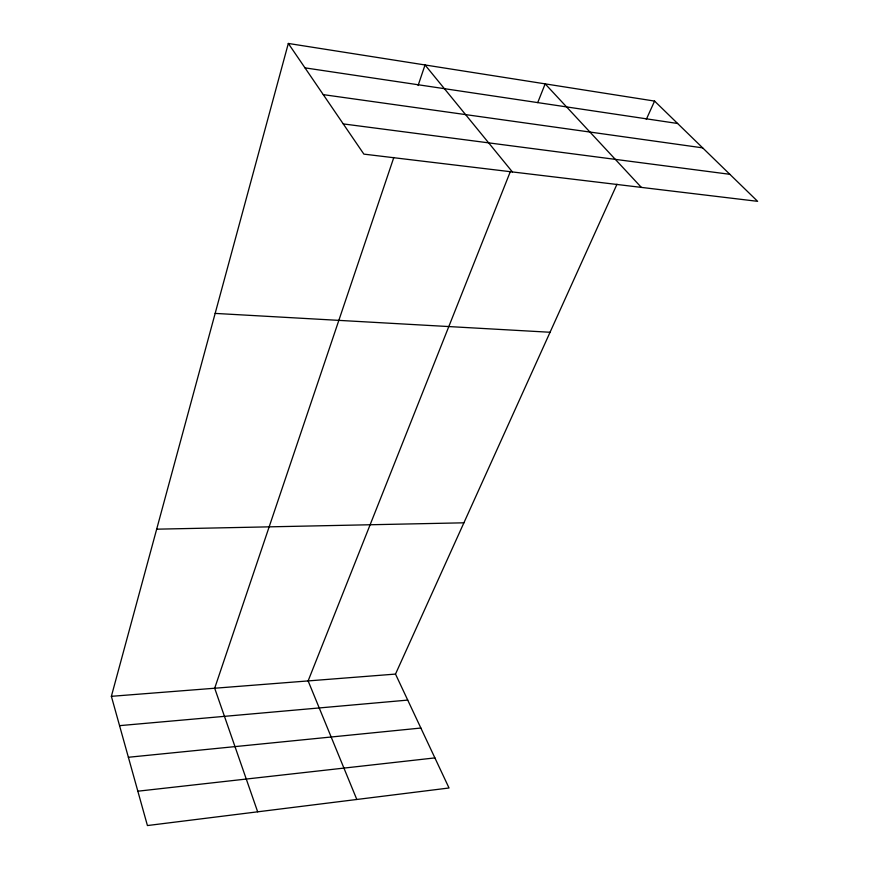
<?xml version="1.0" encoding="UTF-8"?>
<svg xmlns="http://www.w3.org/2000/svg" width="869" height="869" viewBox="0 0 869 869"><rect width="100%" height="100%" fill="white"/><g stroke="black" fill="none" stroke-linecap="round" stroke-linejoin="round"><path stroke-width="1.3" d="M616.99 184.217L395.504 674.083L449.034 787.987L147.426 825.55L111.373 696.319L288.323 43.45L654.585 101.086L757.627 201.336L363.883 154.128L288.323 43.45M393.831 157.441L214.686 688.237L257.669 811.82M418.098 85.51L425.039 64.958L512.395 171.932M510.396 171.432L308.126 680.916L356.811 799.469M537.715 102.629L545.167 83.869L641.365 187.4M646.286 119.422L654.585 101.086M137.845 791.203L434.902 757.898M128.384 757.268L420.868 728.037M119.564 725.648L407.735 700.099M111.373 696.319L395.504 674.083M156.681 529.178L463.905 522.812M215.154 313.405L550.055 332.262M343.255 123.909L729.83 174.3M323.268 94.634L702.663 147.86M304.986 67.858L677.603 123.485"/></g></svg>
